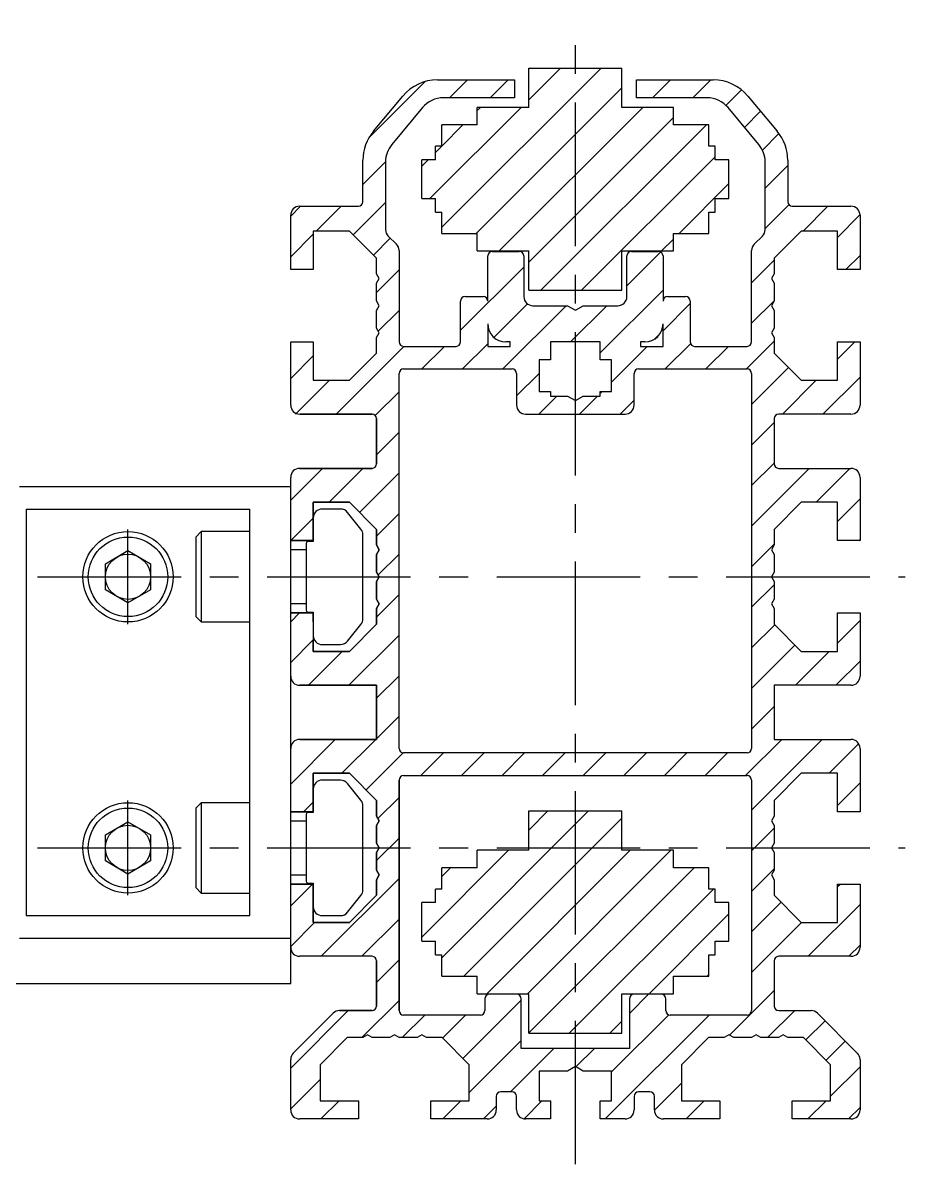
# Model space of a CAD drawing. Extents: x -2 to 4482, y -8 to 1007.
# Drawn here: x 4384.8 to 4482.4, y 187 to 313.3 of the extents above; entities that cross this region are included whole.
import ezdxf

# ---------------------------------------------------------------- set-up
doc = ezdxf.new("R2010")
doc.units = 0
doc.header["$LTSCALE"] = 0.5
doc.linetypes.add('CENTER', pattern=[50.8, 31.75, -6.35, 6.35, -6.35])
for name, color, linetype in [('MSM_CENTER', 1, 'CENTER'), ('MSM_CONTINUOUS', 7, 'CONTINUOUS'), ('MSM_NARROW', 5, 'CONTINUOUS')]:
    doc.layers.add(name, color=color, linetype=linetype)

msp = doc.modelspace()

# ---------------------------------------------------------------- linework, layer by layer
at = {"layer": 'MSM_CENTER'}
for p, q in [((4445.92, 187), (4445.92, 313.3)), ((4396.42, 246.75), (4396.42, 257.25)), ((4259.42, 252), (4482.42, 252)), ((4396.42, 216.75), (4396.42, 227.25)), ((4259.42, 222), (4482.42, 222)), ((4391.17, 222), (4401.67, 222))]:
    msp.add_line(p, q, dxfattribs=at)
at = {"layer": 'MSM_CONTINUOUS'}
for p, q in [((4440.77, 308), (4440.77, 308.3)), ((4440.77, 308.3), (4451.07, 308.3)), ((4451.07, 308), (4451.07, 308.3)), ((4430.67, 307), (4439.17, 307)), ((4439.17, 307), (4439.17, 305)), ((4440.77, 303.94), (4440.77, 308)), ((4451.07, 303.94), (4451.07, 308)), ((4452.67, 305), (4452.67, 307)), ((4452.67, 307), (4461.17, 307)), ((4423.58, 301.3), (4426.83, 305.2)), ((4439.17, 305), (4431.32, 305)), ((4460.51, 305), (4452.67, 305)), ((4465.01, 305.2), (4468.26, 301.3)), ((4429.02, 303.92), (4425.61, 299.84)), ((4440.77, 303.94), (4435.07, 303.94)), ((4435.07, 302), (4435.07, 303.94)), ((4456.77, 303.94), (4451.07, 303.94)), ((4456.77, 302), (4456.77, 303.94)), ((4466.22, 299.84), (4462.82, 303.92)), ((4435.07, 302), (4431.14, 302)), ((4431.14, 299.65), (4431.14, 302)), ((4460.7, 302), (4456.77, 302)), ((4460.7, 299.65), (4460.7, 302)), ((4431.14, 299.65), (4430.44, 299.65)), ((4430.44, 298.14), (4430.44, 299.65)), ((4461.4, 299.65), (4460.7, 299.65)), ((4461.4, 298.14), (4461.4, 299.65)), ((4422.42, 293.5), (4422.42, 298.1)), ((4430.44, 298.14), (4428.92, 298.14)), ((4428.92, 293.86), (4428.92, 298.14)), ((4462.92, 298.14), (4461.4, 298.14)), ((4462.92, 293.86), (4462.92, 298.14)), ((4469.42, 298.1), (4469.42, 293.5)), ((4424.92, 297.91), (4424.92, 290.41)), ((4466.92, 290.41), (4466.92, 297.91)), ((4428.92, 293.86), (4430.44, 293.86)), ((4430.44, 292.35), (4430.44, 293.86)), ((4461.4, 293.86), (4462.92, 293.86)), ((4461.4, 292.35), (4461.4, 293.86)), ((4414.42, 286), (4414.42, 292)), ((4415.42, 293), (4421.92, 293)), ((4430.44, 292.35), (4431.14, 292.35)), ((4431.14, 290), (4431.14, 292.35)), ((4460.7, 292.35), (4461.4, 292.35)), ((4460.7, 290), (4460.7, 292.35)), ((4469.92, 293), (4476.42, 293)), ((4477.42, 292), (4477.42, 286)), ((4420.92, 290.25), (4416.92, 290.25)), ((4416.92, 290.25), (4416.92, 286)), ((4423.92, 287.25), (4420.92, 290.25)), ((4425.21, 289.71), (4426.12, 288.79)), ((4431.14, 290), (4435.07, 290)), ((4435.07, 288.06), (4435.07, 290)), ((4456.77, 290), (4460.7, 290)), ((4456.77, 288.06), (4456.77, 290)), ((4465.71, 288.79), (4466.62, 289.71)), ((4470.92, 290.25), (4467.92, 287.25)), ((4474.92, 290.25), (4470.92, 290.25)), ((4474.92, 286), (4474.92, 290.25)), ((4426.42, 288.09), (4426.42, 278)), ((4435.07, 288.06), (4440.77, 288.06)), ((4436.72, 288), (4439.72, 288)), ((4440.77, 283.7), (4440.77, 288.06)), ((4451.07, 288.06), (4456.77, 288.06)), ((4451.07, 283.7), (4451.07, 288.06)), ((4452.12, 288), (4455.12, 288)), ((4465.42, 278), (4465.42, 288.09)), ((4423.92, 285.52), (4423.92, 287.25)), ((4436.22, 282.5), (4436.22, 287.5)), ((4440.22, 287.5), (4440.22, 283)), ((4451.62, 283), (4451.62, 287.5)), ((4455.62, 287.5), (4455.62, 282.5)), ((4467.92, 287.25), (4467.92, 285.52)), ((4416.92, 286), (4414.42, 286)), ((4424.22, 285), (4423.92, 285.52)), ((4467.92, 285.52), (4467.62, 285)), ((4477.42, 286), (4474.92, 286)), ((4423.92, 284.48), (4424.22, 285)), ((4423.92, 282.52), (4423.92, 284.48)), ((4467.62, 285), (4467.92, 284.48)), ((4467.92, 284.48), (4467.92, 282.52)), ((4433.72, 283), (4435.72, 283)), ((4440.77, 283.7), (4451.07, 283.7)), ((4456.12, 283), (4458.12, 283)), ((4424.22, 282), (4423.92, 282.52)), ((4423.92, 281.48), (4424.22, 282)), ((4433.22, 278), (4433.22, 282.5)), ((4441.22, 282), (4445.05, 282)), ((4445.05, 282), (4445.92, 281.5)), ((4445.92, 281.5), (4446.78, 282)), ((4446.78, 282), (4450.62, 282)), ((4458.62, 282.5), (4458.62, 278)), ((4467.92, 282.52), (4467.62, 282)), ((4467.62, 282), (4467.92, 281.48)), ((4423.92, 279.52), (4423.92, 281.48)), ((4467.92, 281.48), (4467.92, 279.52)), ((4424.22, 279), (4423.92, 279.52)), ((4436.22, 280), (4436.22, 277.5)), ((4455.62, 277.5), (4455.62, 280)), ((4467.92, 279.52), (4467.62, 279)), ((4414.42, 271), (4414.42, 278)), ((4414.42, 278), (4416.92, 278)), ((4416.92, 278), (4416.92, 273.75)), ((4423.92, 278.48), (4424.22, 279)), ((4423.92, 276.75), (4423.92, 278.48)), ((4438.72, 278), (4438.22, 278)), ((4438.72, 277.5), (4438.72, 278)), ((4443.17, 278), (4443.17, 276)), ((4448.67, 278), (4443.17, 278)), ((4448.67, 276), (4448.67, 278)), ((4453.62, 278), (4453.12, 278)), ((4453.12, 278), (4453.12, 277.5)), ((4467.62, 279), (4467.92, 278.48)), ((4467.92, 278.48), (4467.92, 276.75)), ((4474.92, 273.75), (4474.92, 278)), ((4474.92, 278), (4477.42, 278)), ((4477.42, 278), (4477.42, 271)), ((4420.92, 273.75), (4423.92, 276.75)), ((4426.92, 277.5), (4432.72, 277.5)), ((4436.22, 277.5), (4438.72, 277.5)), ((4453.12, 277.5), (4455.62, 277.5)), ((4459.12, 277.5), (4464.92, 277.5)), ((4467.92, 276.75), (4470.92, 273.75)), ((4443.17, 276), (4441.92, 276)), ((4441.92, 276), (4441.92, 272.5)), ((4449.92, 276), (4448.67, 276)), ((4449.92, 272.5), (4449.92, 276)), ((4426.42, 233), (4426.42, 274.5)), ((4426.92, 275), (4438.92, 275)), ((4439.42, 274.5), (4439.42, 271)), ((4452.42, 271), (4452.42, 274.5)), ((4452.92, 275), (4464.92, 275)), ((4465.42, 274.5), (4465.42, 233)), ((4416.92, 273.75), (4420.92, 273.75)), ((4470.92, 273.75), (4474.92, 273.75)), ((4441.92, 272.5), (4443.17, 272.5)), ((4443.17, 272.5), (4443.17, 272)), ((4443.17, 272), (4445.05, 272)), ((4445.05, 272), (4445.92, 271.5)), ((4445.92, 271.5), (4446.78, 272)), ((4446.78, 272), (4448.67, 272)), ((4448.67, 272.5), (4449.92, 272.5)), ((4448.67, 272), (4448.67, 272.5)), ((4423.42, 270), (4415.42, 270)), ((4415.42, 270), (4423.42, 270)), ((4423.92, 264.5), (4423.92, 269.5)), ((4423.92, 269.5), (4423.92, 264.5)), ((4440.42, 270), (4451.42, 270)), ((4467.92, 269.5), (4467.92, 264.5)), ((4476.42, 270), (4468.42, 270)), ((4415.42, 264), (4423.42, 264)), ((4423.42, 264), (4415.42, 264)), ((4468.42, 264), (4476.42, 264)), ((4414.42, 256), (4414.42, 263)), ((4477.42, 263), (4477.42, 256)), ((4384.42, 262), (4413.42, 262)), ((4413.42, 262), (4414.42, 262)), ((4420.92, 260.25), (4416.92, 260.25)), ((4416.92, 260.25), (4416.92, 256)), ((4416.92, 256), (4416.92, 260.25)), ((4416.92, 260.25), (4420.92, 260.25)), ((4423.92, 257.25), (4420.92, 260.25)), ((4420.92, 260.25), (4423.92, 257.25)), ((4470.92, 260.25), (4467.92, 257.25)), ((4474.92, 260.25), (4470.92, 260.25)), ((4474.92, 256), (4474.92, 260.25)), ((4385.15, 259.5), (4385.15, 214.5)), ((4385.15, 259.5), (4409.92, 259.5)), ((4409.92, 214.5), (4409.92, 259.5)), ((4419.94, 259.5), (4417.92, 259.5)), ((4422.2, 257.27), (4420.72, 259.12)), ((4404.52, 257), (4403.92, 256.4)), ((4403.92, 256.4), (4403.92, 247.6)), ((4409.92, 257), (4404.52, 257)), ((4404.52, 257), (4404.52, 247)), ((4422.42, 247.35), (4422.42, 256.65)), ((4423.92, 255.52), (4423.92, 257.25)), ((4423.92, 257.25), (4423.92, 255.52)), ((4467.92, 257.25), (4467.92, 255.52)), ((4416.92, 256), (4414.42, 256)), ((4414.42, 256), (4416.92, 256)), ((4414.42, 248), (4414.42, 256)), ((4416.12, 255.7), (4416.12, 248.3)), ((4416.92, 255.9), (4416.32, 255.9)), ((4416.92, 256), (4416.92, 255.9)), ((4424.22, 255), (4423.92, 255.52)), ((4423.92, 255.52), (4424.22, 255)), ((4467.92, 255.52), (4467.62, 255)), ((4477.42, 256), (4474.92, 256)), ((4393.92, 253.44), (4396.42, 254.89)), ((4396.42, 254.89), (4398.92, 253.44)), ((4416.12, 255), (4414.42, 255)), ((4423.92, 254.48), (4424.22, 255)), ((4424.22, 255), (4423.92, 254.48)), ((4423.92, 252.52), (4423.92, 254.48)), ((4423.92, 254.48), (4423.92, 252.52)), ((4467.62, 255), (4467.92, 254.48)), ((4467.92, 254.48), (4467.92, 252.52)), ((4393.92, 250.56), (4393.92, 253.44)), ((4398.92, 253.44), (4398.92, 250.56)), ((4424.22, 252), (4423.92, 252.52)), ((4423.92, 252.52), (4424.22, 252)), ((4423.92, 251.48), (4424.22, 252)), ((4424.22, 252), (4423.92, 251.48)), ((4423.92, 249.52), (4423.92, 251.48)), ((4423.92, 251.48), (4423.92, 249.52)), ((4467.92, 252.52), (4467.62, 252)), ((4467.62, 252), (4467.92, 251.48)), ((4467.92, 251.48), (4467.92, 249.52)), ((4396.42, 249.11), (4393.92, 250.56)), ((4398.92, 250.56), (4396.42, 249.11)), ((4416.12, 249), (4414.42, 249)), ((4424.22, 249), (4423.92, 249.52)), ((4423.92, 249.52), (4424.22, 249)), ((4423.92, 248.48), (4424.22, 249)), ((4424.22, 249), (4423.92, 248.48)), ((4467.92, 249.52), (4467.62, 249)), ((4467.62, 249), (4467.92, 248.48)), ((4403.92, 247.6), (4404.52, 247)), ((4414.42, 241), (4414.42, 248)), ((4414.42, 248), (4416.92, 248)), ((4416.92, 248), (4414.42, 248)), ((4416.32, 248.1), (4416.92, 248.1)), ((4416.92, 248.1), (4416.92, 248)), ((4416.92, 248), (4416.92, 243.75)), ((4416.92, 247), (4416.92, 248)), ((4423.92, 246.75), (4423.92, 248.48)), ((4423.92, 248.48), (4423.92, 246.75)), ((4467.92, 248.48), (4467.92, 246.75)), ((4474.92, 243.75), (4474.92, 248)), ((4474.92, 248), (4477.42, 248)), ((4477.42, 248), (4477.42, 241)), ((4404.52, 247), (4409.92, 247)), ((4420.72, 244.88), (4422.2, 246.73)), ((4420.92, 243.75), (4423.92, 246.75)), ((4423.92, 246.75), (4420.92, 243.75)), ((4467.92, 246.75), (4470.92, 243.75)), ((4416.92, 243.75), (4416.92, 245)), ((4417.92, 244.5), (4419.94, 244.5)), ((4416.92, 243.75), (4420.92, 243.75)), ((4420.92, 243.75), (4416.92, 243.75)), ((4470.92, 243.75), (4474.92, 243.75)), ((4414.42, 233), (4414.42, 241)), ((4423.92, 240), (4415.42, 240)), ((4415.42, 240), (4423.92, 240)), ((4423.92, 234), (4423.92, 240)), ((4423.92, 240), (4423.92, 234)), ((4476.42, 240), (4467.92, 240)), ((4467.92, 240), (4467.92, 234)), ((4415.42, 234), (4423.92, 234)), ((4423.92, 234), (4415.42, 234)), ((4467.92, 234), (4476.42, 234)), ((4414.42, 226), (4414.42, 233)), ((4464.92, 232.5), (4426.92, 232.5)), ((4477.42, 233), (4477.42, 226)), ((4420.92, 230.25), (4416.92, 230.25)), ((4416.92, 230.25), (4416.92, 226)), ((4416.92, 230.25), (4420.92, 230.25)), ((4416.92, 226), (4416.92, 230.25)), ((4423.92, 227.25), (4420.92, 230.25)), ((4420.92, 230.25), (4423.92, 227.25)), ((4426.92, 230), (4464.92, 230)), ((4470.92, 230.25), (4467.92, 227.25)), ((4474.92, 230.25), (4470.92, 230.25)), ((4474.92, 226), (4474.92, 230.25)), ((4419.94, 229.5), (4417.92, 229.5)), ((4422.2, 227.27), (4420.72, 229.12)), ((4426.42, 204), (4426.42, 229.5)), ((4426.42, 229.5), (4426.42, 204)), ((4465.42, 229.5), (4465.42, 204)), ((4404.52, 227), (4403.92, 226.4)), ((4403.92, 226.4), (4403.92, 217.6)), ((4409.92, 227), (4404.52, 227)), ((4404.52, 227), (4404.52, 217)), ((4422.42, 217.35), (4422.42, 226.65)), ((4423.92, 225.52), (4423.92, 227.25)), ((4423.92, 227.25), (4423.92, 225.52)), ((4440.77, 225.8), (4440.77, 226.1)), ((4440.77, 226.1), (4451.07, 226.1)), ((4451.07, 225.8), (4451.07, 226.1)), ((4467.92, 227.25), (4467.92, 225.52)), ((4393.92, 223.44), (4396.42, 224.89)), ((4396.42, 224.89), (4398.92, 223.44)), ((4414.42, 218), (4414.42, 226)), ((4416.92, 226), (4414.42, 226)), ((4414.42, 226), (4416.92, 226)), ((4414.42, 225), (4416.12, 225)), ((4416.12, 225.7), (4416.12, 218.3)), ((4416.92, 225.9), (4416.32, 225.9)), ((4416.92, 226), (4416.92, 225.9)), ((4424.22, 225), (4423.92, 225.52)), ((4423.92, 225.52), (4424.22, 225)), ((4423.92, 224.48), (4424.22, 225)), ((4424.22, 225), (4423.92, 224.48)), ((4440.77, 221.74), (4440.77, 225.8)), ((4451.07, 221.74), (4451.07, 225.8)), ((4467.92, 225.52), (4467.62, 225)), ((4467.62, 225), (4467.92, 224.48)), ((4477.42, 226), (4474.92, 226)), ((4423.92, 222.52), (4423.92, 224.48)), ((4423.92, 224.48), (4423.92, 222.52)), ((4467.92, 224.48), (4467.92, 222.52)), ((4393.92, 220.56), (4393.92, 223.44)), ((4398.92, 223.44), (4398.92, 220.56)), ((4424.22, 222), (4423.92, 222.52)), ((4423.92, 222.52), (4424.22, 222)), ((4467.92, 222.52), (4467.62, 222)), ((4423.92, 221.48), (4424.22, 222)), ((4424.22, 222), (4423.92, 221.48)), ((4423.92, 219.52), (4423.92, 221.48)), ((4423.92, 221.48), (4423.92, 219.52)), ((4440.77, 221.74), (4435.07, 221.74)), ((4435.07, 219.8), (4435.07, 221.74)), ((4456.77, 221.74), (4451.07, 221.74)), ((4456.77, 219.8), (4456.77, 221.74)), ((4467.62, 222), (4467.92, 221.48)), ((4467.92, 221.48), (4467.92, 219.52)), ((4396.42, 219.11), (4393.92, 220.56)), ((4398.92, 220.56), (4396.42, 219.11)), ((4435.07, 219.8), (4431.14, 219.8)), ((4431.14, 217.45), (4431.14, 219.8)), ((4460.7, 219.8), (4456.77, 219.8)), ((4460.7, 217.45), (4460.7, 219.8)), ((4414.42, 219), (4416.12, 219)), ((4424.22, 219), (4423.92, 219.52)), ((4423.92, 219.52), (4424.22, 219)), ((4423.92, 218.48), (4424.22, 219)), ((4424.22, 219), (4423.92, 218.48)), ((4467.92, 219.52), (4467.62, 219)), ((4467.62, 219), (4467.92, 218.48)), ((4403.92, 217.6), (4404.52, 217)), ((4414.42, 207), (4414.42, 218)), ((4414.42, 218), (4416.92, 218)), ((4416.92, 218), (4414.42, 218)), ((4416.32, 218.1), (4416.92, 218.1)), ((4416.92, 218.1), (4416.92, 218)), ((4416.92, 218), (4416.92, 213.75)), ((4416.92, 213.75), (4416.92, 218)), ((4423.92, 216.75), (4423.92, 218.48)), ((4423.92, 218.48), (4423.92, 216.75)), ((4431.14, 217.45), (4430.44, 217.45)), ((4430.44, 215.94), (4430.44, 217.45)), ((4461.4, 217.45), (4460.7, 217.45)), ((4461.4, 215.94), (4461.4, 217.45)), ((4467.92, 218.48), (4467.92, 216.75)), ((4474.92, 213.75), (4474.92, 218)), ((4474.92, 218), (4477.42, 218)), ((4477.42, 218), (4477.42, 211)), ((4404.52, 217), (4409.92, 217)), ((4420.72, 214.88), (4422.2, 216.73)), ((4420.92, 213.75), (4423.92, 216.75)), ((4423.92, 216.75), (4420.92, 213.75)), ((4467.92, 216.75), (4470.92, 213.75)), ((4430.44, 215.94), (4428.92, 215.94)), ((4428.92, 211.66), (4428.92, 215.94)), ((4462.92, 215.94), (4461.4, 215.94)), ((4462.92, 211.66), (4462.92, 215.94)), ((4385.15, 214.5), (4409.92, 214.5)), ((4416.92, 213.75), (4420.92, 213.75)), ((4420.92, 213.75), (4416.92, 213.75)), ((4417.92, 214.5), (4419.94, 214.5)), ((4470.92, 213.75), (4474.92, 213.75)), ((4384.42, 212), (4413.42, 212)), ((4413.42, 212), (4414.42, 212)), ((4428.92, 211.66), (4430.44, 211.66)), ((4430.44, 210.15), (4430.44, 211.66)), ((4461.4, 211.66), (4462.92, 211.66)), ((4461.4, 210.15), (4461.4, 211.66)), ((4423.42, 210), (4415.42, 210)), ((4430.44, 210.15), (4431.14, 210.15)), ((4431.14, 207.8), (4431.14, 210.15)), ((4460.7, 210.15), (4461.4, 210.15)), ((4460.7, 207.8), (4460.7, 210.15)), ((4476.42, 210), (4468.42, 210)), ((4423.92, 204.5), (4423.92, 209.5)), ((4423.92, 209.5), (4423.92, 204.5)), ((4467.92, 209.5), (4467.92, 204.5)), ((4431.14, 207.8), (4435.07, 207.8)), ((4435.07, 205.86), (4435.07, 207.8)), ((4456.77, 207.8), (4460.7, 207.8)), ((4456.77, 205.86), (4456.77, 207.8)), ((4327.42, 207), (4414.42, 207)), ((4435.07, 205.86), (4440.77, 205.86)), ((4435.92, 205.3), (4435.92, 204)), ((4439.42, 205.8), (4436.42, 205.8)), ((4439.92, 199.8), (4439.92, 205.3)), ((4440.77, 201.5), (4440.77, 205.86)), ((4451.07, 205.86), (4456.77, 205.86)), ((4451.07, 201.5), (4451.07, 205.86)), ((4451.92, 205.3), (4451.92, 199.8)), ((4455.42, 205.8), (4452.42, 205.8)), ((4455.92, 204), (4455.92, 205.3)), ((4414.71, 199.29), (4419.12, 203.71)), ((4419.83, 204), (4423.42, 204)), ((4423.42, 204), (4419.83, 204)), ((4435.42, 203.5), (4426.92, 203.5)), ((4464.92, 203.5), (4456.42, 203.5)), ((4468.42, 204), (4472, 204)), ((4472.71, 203.71), (4477.12, 199.29)), ((4420.67, 201), (4417.67, 198)), ((4422.4, 201), (4420.67, 201)), ((4422.92, 201.3), (4422.4, 201)), ((4423.44, 201), (4422.92, 201.3)), ((4425.4, 201), (4423.44, 201)), ((4425.92, 201.3), (4425.4, 201)), ((4426.44, 201), (4425.92, 201.3)), ((4428.4, 201), (4426.44, 201)), ((4428.92, 201.3), (4428.4, 201)), ((4429.44, 201), (4428.92, 201.3)), ((4431.17, 201), (4429.44, 201)), ((4434.17, 198), (4431.17, 201)), ((4440.77, 201.5), (4451.07, 201.5)), ((4460.67, 201), (4457.67, 198)), ((4462.4, 201), (4460.67, 201)), ((4462.92, 201.3), (4462.4, 201)), ((4463.44, 201), (4462.92, 201.3)), ((4465.4, 201), (4463.44, 201)), ((4465.92, 201.3), (4465.4, 201)), ((4466.44, 201), (4465.92, 201.3)), ((4468.4, 201), (4466.44, 201)), ((4468.92, 201.3), (4468.4, 201)), ((4469.44, 201), (4468.92, 201.3)), ((4471.17, 201), (4469.44, 201)), ((4474.17, 198), (4471.17, 201)), ((4451.92, 199.8), (4439.92, 199.8)), ((4414.42, 193), (4414.42, 198.59)), ((4477.42, 198.59), (4477.42, 193)), ((4417.67, 198), (4417.67, 194)), ((4434.17, 194), (4434.17, 198)), ((4445.05, 197.3), (4441.92, 197.3)), ((4441.92, 197.3), (4441.92, 194)), ((4445.92, 197.8), (4445.05, 197.3)), ((4446.78, 197.3), (4445.92, 197.8)), ((4449.92, 197.3), (4446.78, 197.3)), ((4449.92, 194), (4449.92, 197.3)), ((4457.67, 198), (4457.67, 194)), ((4474.17, 194), (4474.17, 198)), ((4438.92, 195), (4437.67, 195)), ((4454.17, 195), (4452.92, 195)), ((4417.67, 194), (4421.92, 194)), ((4421.92, 194), (4421.92, 192)), ((4429.92, 192), (4429.92, 194)), ((4429.92, 194), (4434.17, 194)), ((4437.17, 194.5), (4437.17, 193)), ((4439.42, 193), (4439.42, 194.5)), ((4441.92, 194), (4443.17, 194)), ((4443.17, 194), (4443.17, 192)), ((4448.67, 194), (4449.92, 194)), ((4448.67, 192), (4448.67, 194)), ((4452.42, 194.5), (4452.42, 193)), ((4454.67, 193), (4454.67, 194.5)), ((4457.67, 194), (4461.92, 194)), ((4461.92, 194), (4461.92, 192)), ((4469.92, 194), (4474.17, 194)), ((4469.92, 192), (4469.92, 194)), ((4421.92, 192), (4415.42, 192)), ((4436.17, 192), (4429.92, 192)), ((4443.17, 192), (4440.42, 192)), ((4451.42, 192), (4448.67, 192)), ((4461.92, 192), (4455.67, 192)), ((4476.42, 192), (4469.92, 192))]:
    msp.add_line(p, q, dxfattribs=at)
for centre, radius in [((4396.42, 252), 5), ((4396.42, 252), 4.4), ((4396.42, 252), 2.5), ((4396.42, 222), 5), ((4396.42, 222), 4.4), ((4396.42, 222), 2.5)]:
    msp.add_circle(centre, radius, dxfattribs=at)
for centre, radius, start, end in [((4430.67, 302), 5, 90, 140.19), ((4461.17, 302), 5, 39.81, 90), ((4431.32, 302), 3, 90, 140.19), ((4460.51, 302), 3, 39.81, 90), ((4427.42, 298.1), 5, 140.19, 180), ((4464.42, 298.1), 5, 0, 39.81), ((4427.92, 297.91), 3, 140.19, 180), ((4463.92, 297.91), 3, 0, 39.81), ((4421.92, 293.5), 0.5, 270, 0), ((4469.92, 293.5), 0.5, 180, 270), ((4415.42, 292), 1, 90, 180), ((4476.42, 292), 1, 0, 90), ((4425.92, 290.41), 1, 180, 225), ((4465.92, 290.41), 1, 315, 0), ((4425.42, 288.09), 1, 0, 45), ((4436.72, 287.5), 0.5, 90, 180), ((4439.72, 287.5), 0.5, 0, 90), ((4452.12, 287.5), 0.5, 90, 180), ((4455.12, 287.5), 0.5, 0, 90), ((4466.42, 288.09), 1, 135, 180), ((4433.72, 282.5), 0.5, 90, 180), ((4435.72, 282.5), 0.5, 0, 90), ((4441.22, 283), 1, 180, 270), ((4450.62, 283), 1, 270, 0), ((4456.12, 282.5), 0.5, 90, 180), ((4458.12, 282.5), 0.5, 0, 90), ((4438.22, 280), 2, 180, 270), ((4453.62, 280), 2, 270, 0), ((4426.92, 278), 0.5, 180, 270), ((4432.72, 278), 0.5, 270, 0), ((4459.12, 278), 0.5, 180, 270), ((4464.92, 278), 0.5, 270, 0), ((4426.92, 274.5), 0.5, 90, 180), ((4438.92, 274.5), 0.5, 0, 90), ((4452.92, 274.5), 0.5, 90, 180), ((4464.92, 274.5), 0.5, 0, 90), ((4415.42, 271), 1, 180, 270), ((4415.42, 271), 1, 180, 270), ((4440.42, 271), 1, 180, 270), ((4451.42, 271), 1, 270, 0), ((4476.42, 271), 1, 270, 0), ((4423.42, 269.5), 0.5, 0, 90), ((4423.42, 269.5), 0.5, 0, 90), ((4468.42, 269.5), 0.5, 90, 180), ((4415.42, 263), 1, 90, 180), ((4415.42, 263), 1, 90, 180), ((4423.42, 264.5), 0.5, 270, 0), ((4423.42, 264.5), 0.5, 270, 0), ((4468.42, 264.5), 0.5, 180, 270), ((4476.42, 263), 1, 0, 90), ((4417.92, 258.5), 1, 90, 180), ((4419.94, 258.5), 1, 38.6598, 90), ((4421.42, 256.65), 1, 0, 38.6598), ((4416.32, 255.7), 0.2, 90, 180), ((4416.32, 248.3), 0.2, 180, 270), ((4421.42, 247.35), 1, 321.3402, 0), ((4417.92, 245.5), 1, 180, 270), ((4419.94, 245.5), 1, 270, 321.3402), ((4415.42, 241), 1, 180, 270), ((4415.42, 241), 1, 180, 270), ((4476.42, 241), 1, 270, 0), ((4415.42, 233), 1, 90, 180), ((4415.42, 233), 1, 90, 180), ((4476.42, 233), 1, 0, 90), ((4426.92, 233), 0.5, 180, 270), ((4426.92, 233), 0.5, 180, 270), ((4464.92, 233), 0.5, 270, 0), ((4426.92, 229.5), 0.5, 90, 180), ((4426.92, 229.5), 0.5, 90, 180), ((4464.92, 229.5), 0.5, 0, 90), ((4417.92, 228.5), 1, 90, 180), ((4419.94, 228.5), 1, 38.6598, 90), ((4421.42, 226.65), 1, 0, 38.6598), ((4416.32, 225.7), 0.2, 90, 180), ((4416.32, 218.3), 0.2, 180, 270), ((4421.42, 217.35), 1, 321.3402, 0), ((4417.92, 215.5), 1, 180, 270), ((4419.94, 215.5), 1, 270, 321.3402), ((4415.42, 211), 1, 180, 270), ((4415.42, 211), 1, 180, 270), ((4476.42, 211), 1, 270, 0), ((4423.42, 209.5), 0.5, 0, 90), ((4423.42, 209.5), 0.5, 0, 90), ((4468.42, 209.5), 0.5, 90, 180), ((4436.42, 205.3), 0.5, 90, 180), ((4439.42, 205.3), 0.5, 0, 90), ((4452.42, 205.3), 0.5, 90, 180), ((4455.42, 205.3), 0.5, 0, 90), ((4419.83, 203), 1, 90, 135), ((4419.83, 203), 1, 90, 135), ((4423.42, 204.5), 0.5, 270, 0), ((4423.42, 204.5), 0.5, 270, 0), ((4426.92, 204), 0.5, 180, 270), ((4426.92, 204), 0.5, 180, 270), ((4435.42, 204), 0.5, 270, 0), ((4456.42, 204), 0.5, 180, 270), ((4464.92, 204), 0.5, 270, 0), ((4468.42, 204.5), 0.5, 180, 270), ((4472, 203), 1, 45, 90), ((4415.42, 198.59), 1, 135, 180), ((4476.42, 198.59), 1, 0, 45), ((4437.67, 194.5), 0.5, 90, 180), ((4438.92, 194.5), 0.5, 0, 90), ((4452.92, 194.5), 0.5, 90, 180), ((4454.17, 194.5), 0.5, 0, 90), ((4415.42, 193), 1, 180, 270), ((4436.17, 193), 1, 270, 0), ((4440.42, 193), 1, 180, 270), ((4451.42, 193), 1, 270, 0), ((4455.67, 193), 1, 180, 270), ((4476.42, 193), 1, 270, 0)]:
    msp.add_arc(centre, radius, start, end, dxfattribs=at)
at = {"layer": 'MSM_NARROW'}
for p, q in [((4431.14, 290.67), (4448.76, 308.3)), ((4440.77, 304.79), (4444.27, 308.3)), ((4431.99, 305), (4433.99, 307)), ((4436.48, 305), (4438.48, 307)), ((4454.44, 305), (4456.44, 307)), ((4458.93, 305), (4460.93, 307)), ((4423.08, 300.58), (4429.31, 306.81)), ((4434.95, 290), (4451.07, 306.11)), ((4462.59, 304.16), (4464.31, 305.89)), ((4429.83, 293.86), (4439.91, 303.94)), ((4435.07, 303.58), (4435.42, 303.94)), ((4437.5, 288.06), (4453.38, 303.94)), ((4464.64, 301.73), (4466.42, 303.51)), ((4431.14, 299.65), (4433.48, 302)), ((4440.77, 286.83), (4456.77, 302.83)), ((4442.12, 283.7), (4460.42, 302)), ((4466.62, 299.21), (4468.45, 301.05)), ((4430.44, 298.95), (4431.13, 299.65)), ((4428.92, 297.43), (4429.62, 298.14)), ((4446.61, 283.7), (4461.4, 298.48)), ((4422.42, 295.42), (4424.92, 297.93)), ((4466.92, 295.02), (4469.42, 297.52)), ((4457.4, 290), (4462.92, 295.51)), ((4421.32, 289.84), (4424.92, 293.43)), ((4466.92, 290.53), (4469.55, 293.17)), ((4414.42, 291.91), (4415.5, 293)), ((4417.24, 290.25), (4419.99, 293)), ((4471.12, 290.25), (4473.87, 293)), ((4474.92, 289.55), (4477.41, 292.05)), ((4414.42, 287.42), (4416.92, 289.92)), ((4423.57, 287.6), (4425.44, 289.47)), ((4455.46, 288.06), (4456.77, 289.36)), ((4451.62, 284.21), (4455.34, 287.94)), ((4465.42, 284.54), (4467.92, 287.04)), ((4475.85, 286), (4477.42, 287.56)), ((4423.92, 283.45), (4426.42, 285.95)), ((4433.22, 279.28), (4440.22, 286.28)), ((4448.67, 276.77), (4455.62, 283.72)), ((4436.91, 278.49), (4440.62, 282.2)), ((4437.91, 275), (4444.91, 282)), ((4445.4, 278), (4449.4, 282)), ((4455.62, 279.23), (4458.62, 282.23)), ((4465.42, 280.05), (4467.92, 282.55)), ((4424.12, 279.17), (4426.42, 281.46)), ((4454.72, 278.34), (4455.28, 278.89)), ((4464.85, 275), (4467.92, 278.06)), ((4474.92, 276.08), (4476.83, 278)), ((4419.44, 270), (4426.94, 277.5)), ((4428.93, 275), (4431.43, 277.5)), ((4433.42, 275), (4436.22, 277.79)), ((4449.92, 273.53), (4453.88, 277.5)), ((4455.87, 275), (4458.67, 277.79)), ((4460.36, 275), (4462.86, 277.5)), ((4414.42, 273.95), (4416.92, 276.45)), ((4439.42, 272.01), (4441.92, 274.51)), ((4465.42, 271.07), (4469.51, 275.16)), ((4473.32, 270), (4477.42, 274.09)), ((4414.95, 270), (4418.7, 273.75)), ((4468.83, 270), (4472.58, 273.75)), ((4423.77, 269.84), (4426.42, 272.48)), ((4441.89, 270), (4443.89, 272)), ((4446.38, 270), (4448.38, 272)), ((4448.67, 272.28), (4448.88, 272.5)), ((4450.87, 270), (4452.42, 271.54)), ((4465.42, 266.58), (4467.92, 269.08)), ((4423.92, 265.49), (4426.42, 267.99)), ((4414.42, 260.48), (4417.93, 264)), ((4418.67, 260.25), (4422.42, 264)), ((4465.42, 262.09), (4467.92, 264.59)), ((4465.42, 257.6), (4471.81, 264)), ((4472.55, 260.25), (4476.3, 264)), ((4422.04, 259.13), (4426.42, 263.5)), ((4474.92, 258.12), (4477.42, 260.62)), ((4423.92, 256.51), (4426.42, 259.01)), ((4414.42, 256), (4416.92, 258.49)), ((4414.42, 255.99), (4414.42, 256)), ((4465.42, 253.11), (4467.92, 255.61)), ((4477.28, 256), (4477.42, 256.13)), ((4424.1, 252.21), (4426.42, 254.52)), ((4465.42, 248.62), (4467.92, 251.12)), ((4423.92, 247.53), (4426.42, 250.03)), ((4414.42, 247.01), (4415.4, 248)), ((4465.42, 244.13), (4467.98, 246.69)), ((4474.92, 244.65), (4477.42, 247.15)), ((4414.42, 242.52), (4416.92, 245.02)), ((4420.87, 240), (4426.42, 245.54)), ((4465.42, 239.64), (4470.22, 244.45)), ((4416.38, 240), (4420.13, 243.75)), ((4470.27, 240), (4474.02, 243.75)), ((4474.76, 240), (4477.42, 242.66)), ((4423.92, 238.55), (4426.42, 241.05)), ((4465.42, 235.15), (4467.92, 237.65)), ((4423.92, 234.06), (4426.42, 236.56)), ((4414.42, 229.05), (4419.36, 234)), ((4420.1, 230.25), (4423.85, 234)), ((4423.85, 234), (4423.92, 234.06)), ((4464.76, 230), (4468.76, 234)), ((4465.42, 226.17), (4473.25, 234)), ((4422.76, 228.41), (4426.85, 232.51)), ((4428.83, 230), (4431.33, 232.5)), ((4433.32, 230), (4435.82, 232.5)), ((4437.81, 230), (4440.31, 232.5)), ((4442.3, 230), (4444.8, 232.5)), ((4446.79, 230), (4449.29, 232.5)), ((4451.28, 230), (4453.78, 232.5)), ((4455.77, 230), (4458.27, 232.5)), ((4460.27, 230), (4462.77, 232.5)), ((4473.99, 230.25), (4477.26, 233.53)), ((4474.92, 226.69), (4477.42, 229.19)), ((4424.08, 225.24), (4426.42, 227.58)), ((4415.85, 226), (4416.92, 227.06)), ((4431.14, 209.85), (4447.38, 226.1)), ((4440.77, 223.97), (4442.89, 226.1)), ((4433.57, 207.8), (4451.07, 225.29)), ((4465.42, 221.68), (4467.92, 224.18)), ((4423.92, 220.59), (4426.42, 223.09)), ((4428.92, 212.12), (4438.53, 221.74)), ((4436.12, 205.86), (4452, 221.74)), ((4440.62, 205.86), (4456.5, 221.74)), ((4431.14, 218.83), (4432.1, 219.8)), ((4440.77, 201.52), (4459.05, 219.8)), ((4417.81, 210), (4426.42, 218.6)), ((4465.42, 217.19), (4467.92, 219.69)), ((4414.42, 215.58), (4416.83, 218)), ((4445.24, 201.5), (4461.19, 217.45)), ((4474.92, 217.71), (4475.21, 218)), ((4465.42, 212.7), (4468.69, 215.98)), ((4471.7, 210), (4477.42, 215.72)), ((4414.42, 211.09), (4417.07, 213.75)), ((4422.3, 210), (4426.42, 214.11)), ((4454.09, 205.86), (4462.92, 214.69)), ((4465.42, 208.21), (4470.96, 213.75)), ((4476.19, 210), (4477.42, 211.23)), ((4423.92, 207.12), (4426.42, 209.62)), ((4460.52, 207.8), (4460.7, 207.98)), ((4462.97, 201.27), (4467.92, 206.22)), ((4422.28, 201), (4426.42, 205.13)), ((4433.46, 198.71), (4439.92, 205.16)), ((4451.92, 203.69), (4454.03, 205.8)), ((4414.42, 197.62), (4420.79, 204)), ((4426.77, 201), (4429.27, 203.5)), ((4431.22, 200.95), (4433.77, 203.5)), ((4449.21, 192), (4460.71, 203.5)), ((4449.92, 197.2), (4456.25, 203.53)), ((4467.19, 201), (4470.19, 204)), ((4449.73, 201.5), (4451.07, 202.84)), ((4471.42, 200.75), (4473.55, 202.87)), ((4434.17, 194.92), (4439.92, 200.67)), ((4438.74, 195), (4443.54, 199.8)), ((4445.99, 197.76), (4448.03, 199.8)), ((4473.67, 198.5), (4475.79, 200.63)), ((4474.17, 194.51), (4477.42, 197.76)), ((4414.42, 193.13), (4417.67, 196.38)), ((4454.67, 192.97), (4457.67, 195.97)), ((4417.77, 192), (4419.77, 194)), ((4431.25, 192), (4433.25, 194)), ((4435.74, 192), (4437.17, 193.43)), ((4440.24, 192.02), (4442.23, 194)), ((4458.19, 192), (4460.19, 194)), ((4471.66, 192), (4473.66, 194)), ((4476.15, 192), (4477.42, 193.27))]:
    msp.add_line(p, q, dxfattribs=at)

doc.saveas('drawing.dxf')
